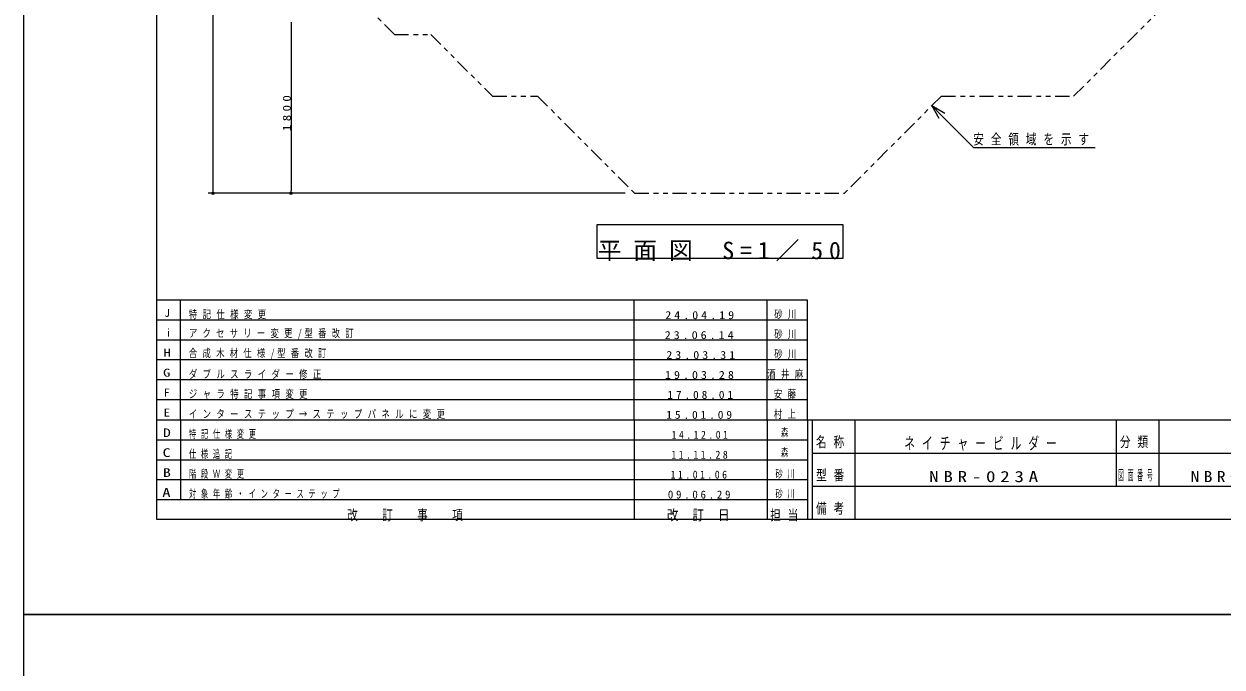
# Model space of a CAD drawing. Units: millimetres on the paper. Extents: x 0 to 420, y -594 to 297.
# Drawn here: x 0 to 252.3, y -11.1 to 124.4 of the extents above; entities that cross this region are included whole.
import ezdxf
from ezdxf.enums import TextEntityAlignment as Align

# ---------------------------------------------------------------- set-up
doc = ezdxf.new("R2010")
doc.units = ezdxf.units.MM
doc.linetypes.add('USER3', pattern=[8, 3, -1, 1, -1, 1, -1])
for name, color, linetype, lineweight in [('0_2', 7, 'Continuous', 13), ('2D_DIMENSION', 7, 'Continuous', 13), ('2D_OUTLINE', 7, 'USER3', 13), ('AM_5', 7, 'Continuous', 13), ('FMT', 7, 'Continuous', 13), ('FMT-TXT', 7, 'Continuous', 13), ('TEXT', 7, 'Continuous', 13)]:
    doc.layers.add(name, color=color, linetype=linetype, lineweight=lineweight)
doc.styles.add('ＭＳ ゴシック', font='')
doc.styles.get('ＭＳ ゴシック').set_extended_font_data('MS Gothic')

msp = doc.modelspace()

# ---------------------------------------------------------------- linework, layer by layer
at = {"layer": '0_2'}
for p, q in [((56.243, 124.774), (56.243, 124.274)), ((39.811, 88.741), (39.811, 89.241)), ((56.243, 88.741), (56.243, 89.241)), ((120.669, 82.087), (120.669, 75.087)), ((172.526, 82.087), (120.669, 82.087)), ((172.526, 75.087), (172.526, 82.087)), ((120.669, 75.087), (172.526, 75.087))]:
    msp.add_line(p, q, dxfattribs=at)
for points in [[(0, 297), (420, 297), (420, 0), (0, 0)], [(0, 0), (420, 0), (420, -297), (0, -297)]]:
    msp.add_lwpolyline(points, close=True, dxfattribs=at)
for centre in [(39.811, 88.741), (56.243, 88.741)]:
    msp.add_circle(centre, 0.25, dxfattribs=at)
at = {"layer": '2D_DIMENSION'}
for p, q in [((39.811, 89.241), (39.811, 228.025)), ((56.243, 124.274), (56.243, 89.241)), ((191.219, 107.189), (193.33, 105.058)), ((191.219, 107.189), (193.901, 105.623)), ((192.759, 104.492), (191.219, 107.189)), ((193.33, 105.058), (199.965, 98.358)), ((199.965, 98.358), (225.602, 98.358)), ((126.598, 88.741), (38.811, 88.741)), ((126.598, 88.741), (55.243, 88.741))]:
    msp.add_line(p, q, dxfattribs=at)
at = {"layer": '2D_OUTLINE'}
for p, q in [((47.643, 152.545), (78.01, 122.179)), ((221.06, 109.171), (250.977, 139.089)), ((78.01, 122.179), (85.664, 122.179)), ((85.664, 122.179), (98.671, 109.171)), ((98.671, 109.171), (108.168, 109.171)), ((108.168, 109.171), (128.598, 88.741)), ((193.201, 109.171), (172.771, 88.741)), ((193.201, 109.171), (221.06, 109.171)), ((128.598, 88.741), (172.771, 88.741))]:
    msp.add_line(p, q, dxfattribs=at)
at = {"layer": 'AM_5'}
for p, q in [((165, 66.2), (28, 66.2)), ((33, 62), (33, 66.2)), ((128.5, 62), (128.5, 66.2)), ((156.5, 62), (156.5, 66.2)), ((165, 62), (165, 66.2)), ((165, 62), (28, 62)), ((33, 57.8), (33, 62)), ((128.5, 57.8), (128.5, 62)), ((156.5, 57.8), (156.5, 62)), ((165, 57.8), (165, 62)), ((165, 57.8), (28, 57.8)), ((33, 53.6), (33, 57.8)), ((128.5, 53.6), (128.5, 57.8)), ((156.5, 53.6), (156.5, 57.8)), ((165, 53.6), (165, 57.8)), ((165, 53.6), (28, 53.6)), ((33, 49.4), (33, 53.6)), ((128.5, 49.4), (128.5, 53.6)), ((156.5, 49.4), (156.5, 53.6)), ((165, 49.4), (165, 53.6)), ((165, 49.4), (28, 49.4)), ((33, 45.2), (33, 49.4)), ((128.5, 45.2), (128.5, 49.4)), ((156.5, 45.2), (156.5, 49.4)), ((165, 45.2), (165, 49.4)), ((165, 45.2), (28, 45.2)), ((33, 41), (33, 45.2)), ((128.5, 41), (128.5, 45.2)), ((156.5, 41), (156.5, 45.2)), ((165, 41), (165, 45.2))]:
    msp.add_line(p, q, dxfattribs=at)
at = {"layer": 'FMT'}
for p, q in [((28, 20), (28, 277)), ((28, 41), (403, 41)), ((33, 41), (33, 24.2)), ((128.5, 41), (128.5, 20)), ((156.5, 41), (156.5, 20)), ((165, 41), (165, 20)), ((166, 41), (166, 20)), ((175, 41), (175, 20)), ((230, 41), (230, 27)), ((239, 41), (239, 27)), ((28, 36.8), (165, 36.8)), ((166, 34), (306, 34)), ((28, 32.6), (165, 32.6)), ((28, 28.4), (165, 28.4)), ((166, 27), (306, 27)), ((28, 24.2), (165, 24.2)), ((403, 20), (28, 20))]:
    msp.add_line(p, q, dxfattribs=at)

# ---------------------------------------------------------------- texts
at = {"layer": '2D_DIMENSION', "insert": (56.209, 101.829), "char_height": 1.686, "attachment_point": 7, "rotation": 90, "style": 'ＭＳ ゴシック'}
msp.add_mtext('\\T1.5;\\W1.2;1800', dxfattribs=at)
at = {"layer": '2D_DIMENSION', "insert": (199.924, 98.774), "char_height": 2.199, "attachment_point": 7, "style": 'ＭＳ ゴシック'}
msp.add_mtext('\\T1.64;\\W0.75;安全領域を示す', dxfattribs=at)
at = {"layer": 'FMT-TXT', "style": 'ＭＳ ゴシック'}
for s, height, width, p in [('D', 1.833, 1.35, (29.25, 36.817)), ('森', 1.686, 0.65, (159.439, 36.983)), ('C', 1.833, 1.35, (29.19, 32.617)), ('森', 1.686, 0.65, (159.439, 32.783)), ('B', 1.833, 1.35, (29.25, 28.417)), ('A', 1.833, 1.4, (29.131, 24.217))]:
    msp.add_text(s, height=height, dxfattribs=dict(at, width=width)).set_placement(p, align=Align.BOTTOM_LEFT)
at = {"layer": 'FMT-TXT', "attachment_point": 7, "style": 'ＭＳ ゴシック'}
for s, insert, char_height in [('\\T1.64;\\W0.65;特記仕様変更', (34.755, 36.983), 1.686), ('\\T1.5;\\W0.9;14.12.01', (136.389, 36.983), 1.686), ('\\T1.64;\\W0.75;名称', (166.8, 35), 2.199), ('\\T1.64;\\W0.65;ネイチャービルダー', (185.385, 34.467), 2.566), ('\\T1.64;\\W0.75;分類', (230.8, 35), 2.199), ('\\T1.64;\\W0.65;仕様追記', (34.755, 32.783), 1.686), ('\\T1.5;\\W0.9;11.11.28', (136.339, 32.783), 1.686), ('\\T1.64;\\W0.65;階段Ｗ変更', (34.755, 28.583), 1.686), ('\\T1.64;\\W0.65;砂川', (158.266, 28.583), 1.686), ('\\T1.64;\\W0.75;型番', (166.8, 28), 2.199), ('\\T1.64;\\W0.4;図面番号', (230.43, 28), 2.199), ('\\T1.5;\\W0.9;11.01.06', (136.191, 28.583), 1.686), ('\\T1.5;\\W1.25;NBR-023A', (190.637, 27.833), 2.346), ('\\T1.5;\\W1.15;NBR023A-301J', (245.7, 27.833), 2.346), ('\\T1.64;\\W0.65;対象年齢・インターステップ', (34.755, 24.383), 1.686), ('\\T1.5;09.06.29', (135.6, 24.383), 1.686), ('\\T1.64;\\W0.65;砂川', (158.266, 24.383), 1.686), ('\\T1.64;\\W0.75;備考', (166.8, 21), 2.199), ('\\T1.64;\\W0.75;改\u3000訂\u3000事\u3000項', (68.05, 19.6), 2.199), ('\\T1.5;\\W0.8;改\\~訂\\~日', (135.4, 19.6), 2.199), ('\\T1.64;\\W0.75;担当', (157.15, 19.6), 2.199)]:
    msp.add_mtext(s, dxfattribs=dict(at, insert=insert, char_height=char_height))
at = {"layer": 'TEXT', "style": 'ＭＳ ゴシック'}
msp.add_text('J', height=1.686, dxfattribs=at).set_placement((29.569, 62.183), align=Align.BOTTOM_LEFT)
for s, width, p in [('i', 0.75, (30.007, 57.983)), ('H', 1.4, (29.35, 53.783)), ('G', 1.35, (29.295, 49.583)), ('F', 1.15, (29.405, 45.383)), ('E', 1.2, (29.405, 41.183))]:
    msp.add_text(s, height=1.686, dxfattribs=dict(at, width=width)).set_placement(p, align=Align.BOTTOM_LEFT)
at = {"layer": 'TEXT', "attachment_point": 7, "style": 'ＭＳ ゴシック'}
for s, insert, char_height in [('\\T1.5;平面図\\~S=1／50', (120.835, 74.42), 3.666), ('\\T1.64;\\W0.75;特記仕様変更', (34.717, 62.183), 1.686), ('\\T1.5;\\W1.1;24.04.19', (135.052, 62.183), 1.686), ('\\T1.64;\\W0.75;砂川', (157.99, 62.183), 1.686), ('\\T1.62;\\W0.75;アクセサリー変更/型番改訂', (34.717, 57.983), 1.686), ('\\T1.5;\\W1.1;23.06.14', (134.943, 57.983), 1.686), ('\\T1.64;\\W0.75;砂川', (157.99, 57.983), 1.686), ('\\T1.62;\\W0.75;合成木材仕様/型番改訂', (34.717, 53.783), 1.686), ('\\T1.64;\\W0.75;砂川', (157.99, 53.783), 1.686), ('\\T1.5;\\W1.1;23.03.31', (135.271, 53.783), 1.686), ('\\T1.64;\\W0.75;ダブルスライダー修正', (34.717, 49.583), 1.686), ('\\T1.5;\\W1.1;19.03.28', (134.998, 49.583), 1.686), ('\\T1.64;\\W0.75;酒井麻', (156.533, 49.583), 1.686), ('\\T1.64;\\W0.75;ジャラ特記事項変更', (34.717, 45.383), 1.686), ('\\T1.5;\\W1.05;17.08.01', (135.49, 45.383), 1.686), ('\\T1.64;\\W0.75;安藤', (157.913, 45.383), 1.686), ('\\T1.64;\\W0.75;インターステップ→ステップパネルに変更', (34.717, 41.183), 1.686), ('\\T1.64;\\W0.75;村上', (157.913, 41.183), 1.686), ('\\T1.5;\\W1.05;15.01.09', (135.271, 41.183), 1.686)]:
    msp.add_mtext(s, dxfattribs=dict(at, insert=insert, char_height=char_height))

doc.saveas('drawing.dxf')
